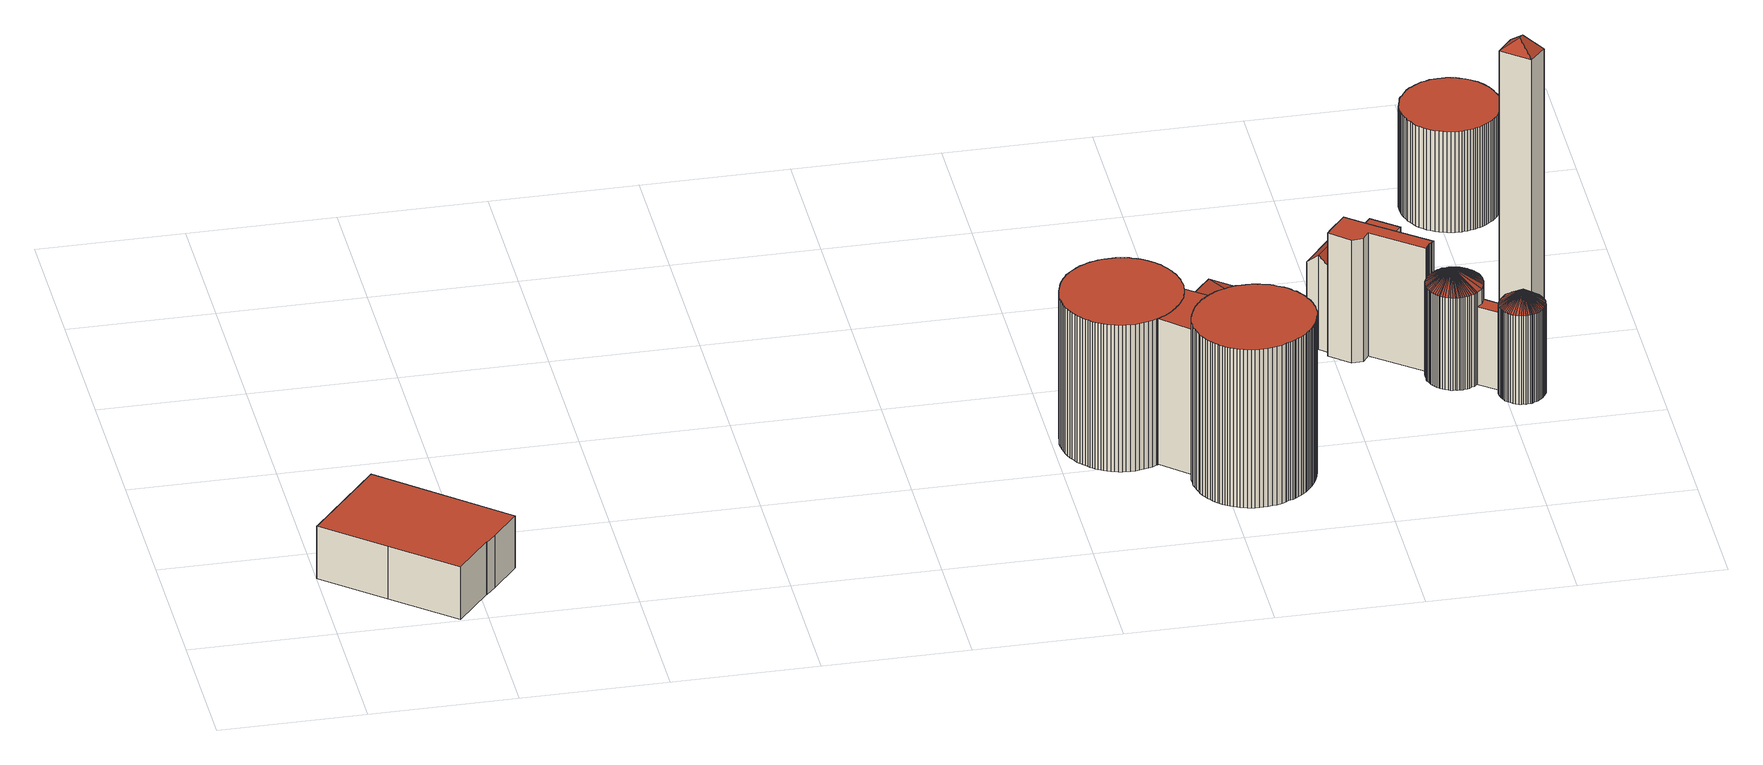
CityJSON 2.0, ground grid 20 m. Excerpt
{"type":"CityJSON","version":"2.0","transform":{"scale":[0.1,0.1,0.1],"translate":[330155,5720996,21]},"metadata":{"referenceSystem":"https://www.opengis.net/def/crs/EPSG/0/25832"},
"CityObjects":{
"building1":{"type":"Building","attributes":{"Geometrietyp2DReferenz":"3000","Gemeindeschluessel":"05170032","function":"31001_2111","roofType":"1000","measuredHeight":7.98},"address":[{"country":"Germany","locality":"Rheinberg","thoroughfareNumber":"80","thoroughfareName":"Karlstraße"}],"geometry":[{"type":"Solid","lod":"2","boundaries":[[[[0,1,2,3]],[[4,5,1,0]],[[6,7,5,4]],[[8,9,7,6]],[[10,11,9,8]],[[12,13,11,10]],[[14,15,13,12]],[[16,17,15,14]],[[3,2,17,16]],[[14,12,10,8,6,4,0,3,16]],[[1,5,7,9,11,13,15,17,2]]]],"semantics":{"surfaces":[{"type":"WallSurface"},{"type":"RoofSurface"},{"type":"GroundSurface"}],"values":[[0,0,0,0,0,0,0,0,0,1,2]]}}]},
"building2":{"type":"Building","attributes":{"Geometrietyp2DReferenz":"3000","Gemeindeschluessel":"05170032","function":"31001_2111","roofType":"1000","measuredHeight":22.39},"address":[{"country":"Germany","locality":"Rheinberg","thoroughfareNumber":"80","thoroughfareName":"Karlstraße"}],"geometry":[{"type":"Solid","lod":"2","boundaries":[[[[18,19,20,21]],[[22,23,19,18]],[[24,25,23,22]],[[26,27,25,24]],[[28,29,27,26]],[[30,31,29,28]],[[32,33,31,30]],[[34,35,33,32]],[[36,37,35,34]],[[38,39,37,36]],[[40,41,39,38]],[[42,43,41,40]],[[44,45,43,42]],[[46,47,45,44]],[[48,49,47,46]],[[50,51,49,48]],[[52,53,51,50]],[[54,55,53,52]],[[56,57,55,54]],[[58,59,57,56]],[[60,61,59,58]],[[62,63,61,60]],[[64,65,63,62]],[[66,67,65,64]],[[68,69,67,66]],[[70,71,69,68]],[[72,73,71,70]],[[74,75,73,72]],[[76,77,75,74]],[[78,79,77,76]],[[80,81,79,78]],[[82,83,81,80]],[[84,85,83,82]],[[86,87,85,84]],[[88,89,87,86]],[[90,91,89,88]],[[92,93,91,90]],[[94,95,93,92]],[[96,97,95,94]],[[98,99,97,96]],[[100,101,99,98]],[[102,103,101,100]],[[104,105,103,102]],[[106,107,105,104]],[[108,109,107,106]],[[110,111,109,108]],[[112,113,111,110]],[[114,115,113,112]],[[116,117,115,114]],[[118,119,117,116]],[[120,121,119,118]],[[122,123,121,120]],[[124,125,123,122]],[[126,127,125,124]],[[128,129,127,126]],[[130,131,129,128]],[[132,133,131,130]],[[134,135,133,132]],[[136,137,135,134]],[[138,139,137,136]],[[140,141,139,138]],[[142,143,141,140]],[[144,145,143,142]],[[146,147,145,144]],[[148,149,147,146]],[[150,151,149,148]],[[152,153,151,150]],[[154,155,153,152]],[[156,157,155,154]],[[158,159,157,156]],[[160,161,159,158]],[[162,163,161,160]],[[164,165,163,162]],[[166,167,165,164]],[[168,169,167,166]],[[170,171,169,168]],[[172,173,171,170]],[[174,175,173,172]],[[176,177,175,174]],[[178,179,177,176]],[[180,181,179,178]],[[182,183,181,180]],[[184,185,183,182]],[[186,187,185,184]],[[188,189,187,186]],[[190,191,189,188]],[[192,193,191,190]],[[194,195,193,192]],[[196,197,195,194]],[[198,199,197,196]],[[200,201,199,198]],[[202,203,201,200]],[[204,205,203,202]],[[206,207,205,204]],[[208,209,207,206]],[[210,211,209,208]],[[212,213,211,210]],[[214,215,213,212]],[[216,217,215,214]],[[218,219,217,216]],[[220,221,219,218]],[[222,223,221,220]],[[224,225,223,222]],[[226,227,225,224]],[[228,229,227,226]],[[230,231,229,228]],[[232,233,231,230]],[[234,235,233,232]],[[236,237,235,234]],[[21,20,237,236]],[[234,232,230,228,226,224,222,220,218,216,214,212,210,208,206,204,202,200,198,196,194,192,190,188,186,184,182,180,178,176,174,172,170,168,166,164,162,160,158,156,154,152,150,148,146,144,142,140,138,136,134,132,130,128,126,124,122,120,118,116,114,112,110,108,106,104,102,100,98,96,94,92,90,88,86,84,82,80,78,76,74,72,70,68,66,64,62,60,58,56,54,52,50,48,46,44,42,40,38,36,34,32,30,28,26,24,22,18,21,236]],[[19,23,25,27,29,31,33,35,37,39,41,43,45,47,49,51,53,55,57,59,61,63,65,67,69,71,73,75,77,79,81,83,85,87,89,91,93,95,97,99,101,103,105,107,109,111,113,115,117,119,121,123,125,127,129,131,133,135,137,139,141,143,145,147,149,151,153,155,157,159,161,163,165,167,169,171,173,175,177,179,181,183,185,187,189,191,193,195,197,199,201,203,205,207,209,211,213,215,217,219,221,223,225,227,229,231,233,235,237,20]]]],"semantics":{"surfaces":[{"type":"WallSurface"},{"type":"RoofSurface"},{"type":"GroundSurface"}],"values":[[0,0,0,0,0,0,0,0,0,0,0,0,0,0,0,0,0,0,0,0,0,0,0,0,0,0,0,0,0,0,0,0,0,0,0,0,0,0,0,0,0,0,0,0,0,0,0,0,0,0,0,0,0,0,0,0,0,0,0,0,0,0,0,0,0,0,0,0,0,0,0,0,0,0,0,0,0,0,0,0,0,0,0,0,0,0,0,0,0,0,0,0,0,0,0,0,0,0,0,0,0,0,0,0,0,0,0,0,0,0,1,2]]}}]},
"building3":{"type":"Building","attributes":{"Geometrietyp2DReferenz":"3000","Gemeindeschluessel":"05170032","function":"31001_2111","roofType":"1000","measuredHeight":22.2},"address":[{"country":"Germany","locality":"Rheinberg","thoroughfareNumber":"80","thoroughfareName":"Karlstraße"}],"geometry":[{"type":"Solid","lod":"2","boundaries":[[[[160,238,239,162]],[[158,240,238,160]],[[156,241,240,158]],[[154,242,241,156]],[[152,243,242,154]],[[150,244,243,152]],[[148,245,244,150]],[[146,246,245,148]],[[144,247,246,146]],[[142,248,247,144]],[[140,249,248,142]],[[138,250,249,140]],[[136,251,250,138]],[[134,252,251,136]],[[132,253,252,134]],[[130,254,253,132]],[[128,255,254,130]],[[126,256,255,128]],[[124,257,256,126]],[[258,259,257,124]],[[260,261,259,258]],[[262,263,261,260]],[[264,265,263,262]],[[266,267,265,264]],[[268,269,267,266]],[[270,271,269,268]],[[272,273,271,270]],[[274,275,273,272]],[[276,277,275,274]],[[278,279,277,276]],[[280,281,279,278]],[[282,283,281,280]],[[284,285,283,282]],[[286,287,285,284]],[[288,289,287,286]],[[290,291,289,288]],[[292,293,291,290]],[[294,295,293,292]],[[296,297,295,294]],[[298,299,297,296]],[[164,300,299,298]],[[162,239,300,164]],[[298,296,294,292,290,288,286,284,282,280,278,276,274,272,270,268,266,264,262,260,258,124,126,128,130,132,134,136,138,140,142,144,146,148,150,152,154,156,158,160,162,164]],[[238,240,241,242,243,244,245,246,247,248,249,250,251,252,253,254,255,256,257,259,261,263,265,267,269,271,273,275,277,279,281,283,285,287,289,291,293,295,297,299,300,239]]]],"semantics":{"surfaces":[{"type":"WallSurface"},{"type":"RoofSurface"},{"type":"GroundSurface"}],"values":[[0,0,0,0,0,0,0,0,0,0,0,0,0,0,0,0,0,0,0,0,0,0,0,0,0,0,0,0,0,0,0,0,0,0,0,0,0,0,0,0,0,0,1,2]]}}]},
"building4":{"type":"Building","attributes":{"Geometrietyp2DReferenz":"3000","Gemeindeschluessel":"05170032","function":"31001_2111","roofType":"1000","measuredHeight":24.24},"address":[{"country":"Germany","locality":"Rheinberg","thoroughfareNumber":"80","thoroughfareName":"Karlstraße"}],"geometry":[{"type":"Solid","lod":"2","boundaries":[[[[301,295,297,302]],[[303,293,295,301]],[[304,291,293,303]],[[305,289,291,304]],[[306,287,289,305]],[[307,285,287,306]],[[308,283,285,307]],[[309,281,283,308]],[[310,279,281,309]],[[311,277,279,310]],[[312,275,277,311]],[[313,273,275,312]],[[314,271,273,313]],[[315,269,271,314]],[[316,267,269,315]],[[317,265,267,316]],[[318,263,265,317]],[[319,261,263,318]],[[320,259,261,319]],[[321,322,259,320]],[[323,324,322,321]],[[325,326,324,323]],[[327,328,326,325]],[[329,330,328,327]],[[331,332,330,329]],[[333,334,332,331]],[[335,336,334,333]],[[337,338,336,335]],[[339,340,338,337]],[[341,342,340,339]],[[343,344,342,341]],[[345,346,344,343]],[[347,348,346,345]],[[349,350,348,347]],[[351,352,350,349]],[[353,354,352,351]],[[355,356,354,353]],[[357,358,356,355]],[[359,360,358,357]],[[361,362,360,359]],[[363,364,362,361]],[[365,366,364,363]],[[367,368,366,365]],[[369,370,368,367]],[[371,372,370,369]],[[373,374,372,371]],[[375,376,374,373]],[[377,378,376,375]],[[379,380,378,377]],[[381,382,380,379]],[[383,384,382,381]],[[385,386,384,383]],[[387,388,386,385]],[[389,390,388,387]],[[391,392,390,389]],[[393,394,392,391]],[[395,396,394,393]],[[397,398,396,395]],[[399,400,398,397]],[[401,402,400,399]],[[403,404,402,401]],[[405,406,404,403]],[[407,408,406,405]],[[409,410,408,407]],[[411,412,410,409]],[[413,414,412,411]],[[415,416,414,413]],[[417,418,416,415]],[[419,420,418,417]],[[421,422,420,419]],[[423,424,422,421]],[[425,426,424,423]],[[427,428,426,425]],[[429,430,428,427]],[[431,432,430,429]],[[433,434,432,431]],[[435,436,434,433]],[[437,438,436,435]],[[439,440,438,437]],[[441,442,440,439]],[[443,444,442,441]],[[445,446,444,443]],[[447,448,446,445]],[[449,450,448,447]],[[451,452,450,449]],[[453,454,452,451]],[[455,456,454,453]],[[457,458,456,455]],[[459,460,458,457]],[[461,462,460,459]],[[463,464,462,461]],[[465,466,464,463]],[[467,468,466,465]],[[469,470,468,467]],[[471,472,470,469]],[[473,474,472,471]],[[475,476,474,473]],[[477,478,476,475]],[[479,480,478,477]],[[481,482,480,479]],[[483,484,482,481]],[[485,486,484,483]],[[487,488,486,485]],[[489,490,488,487]],[[491,492,490,489]],[[493,494,492,491]],[[495,496,494,493]],[[497,498,496,495]],[[499,500,498,497]],[[501,502,500,499]],[[503,504,502,501]],[[505,506,504,503]],[[507,299,506,505]],[[302,297,299,507]],[[505,503,501,499,497,495,493,491,489,487,485,483,481,479,477,475,473,471,469,467,465,463,461,459,457,455,453,451,449,447,445,443,441,439,437,435,433,431,429,427,425,423,421,419,417,415,413,411,409,407,405,403,401,399,397,395,393,391,389,387,385,383,381,379,377,375,373,371,369,367,365,363,361,359,357,355,353,351,349,347,345,343,341,339,337,335,333,331,329,327,325,323,321,320,319,318,317,316,315,314,313,312,311,310,309,308,307,306,305,304,303,301,302,507]],[[295,293,291,289,287,285,283,281,279,277,275,273,271,269,267,265,263,261,259,322,324,326,328,330,332,334,336,338,340,342,344,346,348,350,352,354,356,358,360,362,364,366,368,370,372,374,376,378,380,382,384,386,388,390,392,394,396,398,400,402,404,406,408,410,412,414,416,418,420,422,424,426,428,430,432,434,436,438,440,442,444,446,448,450,452,454,456,458,460,462,464,466,468,470,472,474,476,478,480,482,484,486,488,490,492,494,496,498,500,502,504,506,299,297]]]],"semantics":{"surfaces":[{"type":"WallSurface"},{"type":"RoofSurface"},{"type":"GroundSurface"}],"values":[[0,0,0,0,0,0,0,0,0,0,0,0,0,0,0,0,0,0,0,0,0,0,0,0,0,0,0,0,0,0,0,0,0,0,0,0,0,0,0,0,0,0,0,0,0,0,0,0,0,0,0,0,0,0,0,0,0,0,0,0,0,0,0,0,0,0,0,0,0,0,0,0,0,0,0,0,0,0,0,0,0,0,0,0,0,0,0,0,0,0,0,0,0,0,0,0,0,0,0,0,0,0,0,0,0,0,0,0,0,0,0,0,0,0,1,2]]}}]},
"building5":{"type":"Building","attributes":{"Geometrietyp2DReferenz":"3000","Gemeindeschluessel":"05170032","function":"31001_2100","roofType":"3500","measuredHeight":4.81},"address":[{"country":"Germany","locality":"Rheinberg","thoroughfareNumber":"80","thoroughfareName":"Karlstraße"}],"geometry":[{"type":"Solid","lod":"2","boundaries":[[[[508,509,510,511]],[[512,513,509,508]],[[514,515,513,512]],[[511,510,515,514]],[[511,516,508]],[[508,516,512]],[[512,516,514]],[[514,516,511]],[[509,513,515,510]]]],"semantics":{"surfaces":[{"type":"WallSurface"},{"type":"RoofSurface"},{"type":"GroundSurface"}],"values":[[0,0,0,0,1,1,1,1,2]]}}]},
"building6":{"type":"Building","attributes":{"Geometrietyp2DReferenz":"3000","Gemeindeschluessel":"05170032","function":"31001_2111","roofType":"3100","measuredHeight":14.36},"address":[{"country":"Germany","locality":"Rheinberg","thoroughfareNumber":"80","thoroughfareName":"Karlstraße"}],"geometry":[{"type":"Solid","lod":"2","boundaries":[[[[517,518,519,520]],[[521,522,518,517]],[[523,524,522,521]],[[525,526,524,523]],[[527,528,526,525]],[[529,530,528,527]],[[520,519,530,529]],[[520,529,527,525,517]],[[523,521,517,525]],[[518,522,524,526,528,530,519]]]],"semantics":{"surfaces":[{"type":"WallSurface"},{"type":"RoofSurface"},{"type":"GroundSurface"}],"values":[[0,0,0,0,0,0,0,1,1,2]]}}]},
"building7":{"type":"Building","attributes":{"Geometrietyp2DReferenz":"3000","Gemeindeschluessel":"05170032","function":"31001_2111","roofType":"1000","measuredHeight":18.77},"address":[{"country":"Germany","locality":"Rheinberg","thoroughfareNumber":"80","thoroughfareName":"Karlstraße"}],"geometry":[{"type":"Solid","lod":"2","boundaries":[[[[531,532,530,533]],[[534,535,532,531]],[[536,537,535,534]],[[538,539,537,536]],[[540,541,539,538]],[[542,543,541,540]],[[544,545,543,542]],[[546,547,545,544]],[[548,549,547,546]],[[550,551,549,548]],[[552,553,551,550]],[[554,555,553,552]],[[556,557,555,554]],[[558,559,557,556]],[[560,519,559,558]],[[533,530,519,560]],[[558,556,554,552,550,548,546,544,542,540,538,536,534,531,533,560]],[[532,535,537,539,541,543,545,547,549,551,553,555,557,559,519,530]]]],"semantics":{"surfaces":[{"type":"WallSurface"},{"type":"RoofSurface"},{"type":"GroundSurface"}],"values":[[0,0,0,0,0,0,0,0,0,0,0,0,0,0,0,0,1,2]]}}]},
"building8":{"type":"Building","attributes":{"Geometrietyp2DReferenz":"3000","Gemeindeschluessel":"05170032","function":"31001_2111","roofType":"1000","measuredHeight":13.9},"address":[{"country":"Germany","locality":"Rheinberg","thoroughfareNumber":"80","thoroughfareName":"Karlstraße"}],"geometry":[{"type":"Solid","lod":"2","boundaries":[[[[561,562,528,563]],[[564,565,562,561]],[[566,567,565,564]],[[568,569,567,566]],[[570,532,569,568]],[[571,530,532,570]],[[563,528,530,571]],[[570,568,566,564,561,563,571]],[[562,565,567,569,532,530,528]]]],"semantics":{"surfaces":[{"type":"WallSurface"},{"type":"RoofSurface"},{"type":"GroundSurface"}],"values":[[0,0,0,0,0,0,0,1,2]]}}]},
"building9":{"type":"Building","attributes":{"Gemeindeschluessel":"05170032","Geometrietyp2DReferenz":"3000","function":"31001_2111"},"address":[{"country":"Germany","locality":"Rheinberg","thoroughfareNumber":"80","thoroughfareName":"Karlstraße"}],"children":["building9-1","building9-2","building9-3"]},
"building9-1":{"type":"BuildingPart","attributes":{"roofType":"3500","measuredHeight":16.39},"parents":["building9"],"geometry":[{"type":"MultiSurface","lod":"2","boundaries":[[[572,573,574,575]],[[576,577,573,572]],[[578,579,577,576]],[[580,581,579,578]],[[582,583,581,580]],[[584,585,583,582]],[[586,587,585,584]],[[588,589,587,586]],[[590,591,589,588]],[[592,593,591,590]],[[594,595,593,592]],[[596,597,595,594]],[[598,599,597,596]],[[600,601,599,598]],[[602,603,601,600]],[[604,605,603,602]],[[606,607,605,604]],[[608,609,607,606]],[[610,611,609,608]],[[612,613,611,610]],[[614,615,613,612]],[[616,617,615,614]],[[618,619,617,616]],[[620,621,619,618]],[[622,623,621,620]],[[624,625,623,622]],[[626,627,625,624]],[[628,629,627,626]],[[630,631,629,628]],[[632,633,631,630]],[[634,635,633,632]],[[636,637,635,634]],[[638,639,637,636]],[[640,641,639,638]],[[642,643,641,640]],[[644,645,643,642]],[[646,647,645,644]],[[648,649,647,646]],[[650,651,649,648]],[[652,653,651,650]],[[654,655,653,652]],[[656,657,655,654]],[[658,659,657,656]],[[660,661,659,658]],[[662,663,661,660]],[[664,665,663,662]],[[666,667,665,664]],[[668,669,667,666]],[[670,671,669,668]],[[672,673,671,670]],[[674,675,673,672]],[[676,677,675,674]],[[678,679,677,676]],[[680,681,679,678]],[[682,683,681,680]],[[684,685,683,682]],[[686,687,685,684]],[[688,689,687,686]],[[690,691,689,688]],[[692,693,691,690]],[[694,695,693,692]],[[696,697,695,694]],[[698,699,697,696]],[[700,701,699,698]],[[702,703,701,700]],[[704,705,703,702]],[[706,707,705,704]],[[708,709,707,706]],[[710,711,709,708]],[[712,713,711,710]],[[714,715,713,712]],[[716,717,715,714]],[[575,718,572]],[[572,718,576]],[[576,718,578]],[[578,718,580]],[[580,718,582]],[[582,718,584]],[[584,718,586]],[[586,718,588]],[[588,718,590]],[[590,718,592]],[[592,718,594]],[[594,718,596]],[[596,718,598]],[[598,718,600]],[[600,718,602]],[[602,718,604]],[[604,718,606]],[[606,718,608]],[[608,718,610]],[[610,718,612]],[[612,718,614]],[[614,718,616]],[[616,718,618]],[[618,718,620]],[[620,718,622]],[[622,718,624]],[[624,718,626]],[[626,718,628]],[[628,718,630]],[[630,718,632]],[[632,718,634]],[[634,718,636]],[[636,718,638]],[[638,718,640]],[[640,718,642]],[[642,718,644]],[[644,718,646]],[[646,718,648]],[[648,718,650]],[[650,718,652]],[[652,718,654]],[[654,718,656]],[[656,718,658]],[[658,718,660]],[[660,718,662]],[[662,718,664]],[[664,718,666]],[[666,718,668]],[[668,718,670]],[[670,718,672]],[[672,718,674]],[[674,718,676]],[[676,718,678]],[[678,718,680]],[[680,718,682]],[[682,718,684]],[[684,718,686]],[[686,718,688]],[[688,718,690]],[[690,718,692]],[[692,718,694]],[[694,718,696]],[[696,718,698]],[[698,718,700]],[[700,718,702]],[[702,718,704]],[[704,718,706]],[[706,718,708]],[[708,718,710]],[[710,718,712]],[[712,718,714]],[[714,718,716]],[[716,718,719]],[[719,718,575]],[[573,577,579,581,583,585,587,589,591,593,595,597,599,601,603,605,607,609,611,613,615,617,619,621,623,625,627,629,631,633,635,637,639,641,643,645,647,649,651,653,655,657,659,661,663,665,667,669,671,673,675,677,679,681,683,685,687,689,691,693,695,697,699,701,703,705,707,709,711,713,715,717,720,574]],[[716,719,721,722]],[[720,717,722,721]],[[719,575,723,721]],[[574,720,721,723]]],"semantics":{"surfaces":[{"type":"WallSurface"},{"type":"RoofSurface"},{"type":"GroundSurface"},{"type":"ClosureSurface"}],"values":[0,0,0,0,0,0,0,0,0,0,0,0,0,0,0,0,0,0,0,0,0,0,0,0,0,0,0,0,0,0,0,0,0,0,0,0,0,0,0,0,0,0,0,0,0,0,0,0,0,0,0,0,0,0,0,0,0,0,0,0,0,0,0,0,0,0,0,0,0,0,0,0,1,1,1,1,1,1,1,1,1,1,1,1,1,1,1,1,1,1,1,1,1,1,1,1,1,1,1,1,1,1,1,1,1,1,1,1,1,1,1,1,1,1,1,1,1,1,1,1,1,1,1,1,1,1,1,1,1,1,1,1,1,1,1,1,1,1,1,1,1,1,1,1,1,1,2,0,3,0,3]}}]},
"building9-2":{"type":"BuildingPart","attributes":{"roofType":"3500","measuredHeight":15.75},"parents":["building9"],"geometry":[{"type":"MultiSurface","lod":"2","boundaries":[[[724,725,726,727]],[[728,729,725,724]],[[730,731,729,728]],[[732,733,731,730]],[[734,735,733,732]],[[736,737,735,734]],[[738,739,737,736]],[[740,741,739,738]],[[742,743,741,740]],[[744,745,743,742]],[[746,747,745,744]],[[748,749,747,746]],[[750,751,749,748]],[[752,753,751,750]],[[754,755,753,752]],[[756,757,755,754]],[[758,759,757,756]],[[760,761,759,758]],[[762,763,761,760]],[[764,765,763,762]],[[766,767,765,764]],[[768,769,767,766]],[[770,771,769,768]],[[772,773,771,770]],[[774,775,773,772]],[[776,777,775,774]],[[778,779,777,776]],[[780,781,779,778]],[[782,783,781,780]],[[784,785,783,782]],[[786,787,785,784]],[[788,789,787,786]],[[790,791,789,788]],[[792,793,791,790]],[[794,795,793,792]],[[796,797,795,794]],[[798,799,797,796]],[[800,801,799,798]],[[802,803,801,800]],[[804,805,803,802]],[[806,807,805,804]],[[808,809,807,806]],[[810,811,809,808]],[[812,813,811,810]],[[814,815,813,812]],[[816,817,815,814]],[[818,819,817,816]],[[820,821,819,818]],[[822,823,821,820]],[[824,825,823,822]],[[826,827,825,824]],[[828,829,827,826]],[[830,831,829,828]],[[832,833,831,830]],[[834,835,833,832]],[[836,837,835,834]],[[838,839,837,836]],[[840,841,839,838]],[[842,843,841,840]],[[844,845,843,842]],[[846,847,845,844]],[[727,848,724]],[[724,848,728]],[[728,848,730]],[[730,848,732]],[[732,848,734]],[[734,848,736]],[[736,848,738]],[[738,848,740]],[[740,848,742]],[[742,848,744]],[[744,848,746]],[[746,848,748]],[[748,848,750]],[[750,848,752]],[[752,848,754]],[[754,848,756]],[[756,848,758]],[[758,848,760]],[[760,848,762]],[[762,848,764]],[[764,848,766]],[[766,848,768]],[[768,848,770]],[[770,848,772]],[[772,848,774]],[[774,848,776]],[[776,848,778]],[[778,848,780]],[[780,848,782]],[[782,848,784]],[[784,848,786]],[[786,848,788]],[[788,848,790]],[[790,848,792]],[[792,848,794]],[[794,848,796]],[[796,848,798]],[[798,848,800]],[[800,848,802]],[[802,848,804]],[[804,848,806]],[[806,848,808]],[[808,848,810]],[[810,848,812]],[[812,848,814]],[[814,848,816]],[[816,848,818]],[[818,848,820]],[[820,848,822]],[[822,848,824]],[[824,848,826]],[[826,848,828]],[[828,848,830]],[[830,848,832]],[[832,848,834]],[[834,848,836]],[[836,848,838]],[[838,848,840]],[[840,848,842]],[[842,848,844]],[[844,848,846]],[[846,848,849]],[[849,848,727]],[[725,729,731,733,735,737,739,741,743,745,747,749,751,753,755,757,759,761,763,765,767,769,771,773,775,777,779,781,783,785,787,789,791,793,795,797,799,801,803,805,807,809,811,813,815,817,819,821,823,825,827,829,831,833,835,837,839,841,843,845,847,850,726]],[[846,849,851,852]],[[850,847,852,851]],[[849,727,853,851]],[[726,850,851,853]]],"semantics":{"surfaces":[{"type":"WallSurface"},{"type":"RoofSurface"},{"type":"GroundSurface"},{"type":"ClosureSurface"}],"values":[0,0,0,0,0,0,0,0,0,0,0,0,0,0,0,0,0,0,0,0,0,0,0,0,0,0,0,0,0,0,0,0,0,0,0,0,0,0,0,0,0,0,0,0,0,0,0,0,0,0,0,0,0,0,0,0,0,0,0,0,0,1,1,1,1,1,1,1,1,1,1,1,1,1,1,1,1,1,1,1,1,1,1,1,1,1,1,1,1,1,1,1,1,1,1,1,1,1,1,1,1,1,1,1,1,1,1,1,1,1,1,1,1,1,1,1,1,1,1,1,1,1,1,1,2,0,3,0,3]}}]},
"building9-3":{"type":"BuildingPart","attributes":{"roofType":"1000","measuredHeight":11.87},"parents":["building9"],"geometry":[{"type":"Solid","lod":"2","boundaries":[[[[853,726,717,722]],[[723,574,847,852]],[[723,852,851,853,722,721]],[[726,850,847,574,720,717]],[[853,851,850,726]],[[851,852,847,850]],[[723,721,720,574]],[[721,722,717,720]]]],"semantics":{"surfaces":[{"type":"WallSurface"},{"type":"RoofSurface"},{"type":"GroundSurface"},{"type":"ClosureSurface"}],"values":[[0,0,1,2,3,3,3,3]]}}]},
"building10":{"type":"Building","attributes":{"Geometrietyp2DReferenz":"3000","Gemeindeschluessel":"05170032","function":"31001_2111","roofType":"3200","measuredHeight":42.04},"address":[{"country":"Germany","locality":"Rheinberg","thoroughfareNumber":"80","thoroughfareName":"Karlstraße"}],"geometry":[{"type":"Solid","lod":"2","boundaries":[[[[854,855,856,857]],[[858,859,855,854]],[[860,861,859,858]],[[857,856,861,860]],[[862,854,857,863]],[[857,860,863]],[[863,860,858,862]],[[858,854,862]],[[855,859,861,856]]]],"semantics":{"surfaces":[{"type":"WallSurface"},{"type":"RoofSurface"},{"type":"GroundSurface"}],"values":[[0,0,0,0,1,1,1,1,2]]}}]},
"building11":{"type":"Building","attributes":{"Geometrietyp2DReferenz":"3000","Gemeindeschluessel":"05170032","function":"31001_2111","roofType":"1000","measuredHeight":15.45},"address":[{"country":"Germany","locality":"Rheinberg","thoroughfareNumber":"80","thoroughfareName":"Karlstraße"}],"geometry":[{"type":"Solid","lod":"2","boundaries":[[[[864,865,866,867]],[[868,869,865,864]],[[870,871,869,868]],[[872,873,871,870]],[[874,875,873,872]],[[876,877,875,874]],[[878,879,877,876]],[[880,881,879,878]],[[882,883,881,880]],[[884,885,883,882]],[[886,887,885,884]],[[888,889,887,886]],[[890,891,889,888]],[[892,893,891,890]],[[894,895,893,892]],[[896,897,895,894]],[[898,899,897,896]],[[900,901,899,898]],[[902,903,901,900]],[[904,905,903,902]],[[906,907,905,904]],[[908,909,907,906]],[[910,911,909,908]],[[912,913,911,910]],[[914,915,913,912]],[[916,917,915,914]],[[918,919,917,916]],[[920,921,919,918]],[[922,923,921,920]],[[924,925,923,922]],[[926,927,925,924]],[[928,929,927,926]],[[930,931,929,928]],[[932,933,931,930]],[[934,935,933,932]],[[936,937,935,934]],[[938,939,937,936]],[[940,941,939,938]],[[942,943,941,940]],[[944,945,943,942]],[[946,947,945,944]],[[948,949,947,946]],[[950,951,949,948]],[[952,953,951,950]],[[954,955,953,952]],[[956,957,955,954]],[[958,959,957,956]],[[960,961,959,958]],[[962,963,961,960]],[[964,965,963,962]],[[966,967,965,964]],[[968,969,967,966]],[[970,971,969,968]],[[972,973,971,970]],[[974,975,973,972]],[[976,977,975,974]],[[978,979,977,976]],[[980,981,979,978]],[[982,983,981,980]],[[984,985,983,982]],[[986,987,985,984]],[[988,989,987,986]],[[990,991,989,988]],[[992,993,991,990]],[[994,995,993,992]],[[996,997,995,994]],[[998,999,997,996]],[[1000,1001,999,998]],[[1002,1003,1001,1000]],[[1004,1005,1003,1002]],[[1006,1007,1005,1004]],[[1008,1009,1007,1006]],[[1010,1011,1009,1008]],[[1012,1013,1011,1010]],[[1014,1015,1013,1012]],[[1016,1017,1015,1014]],[[1018,1019,1017,1016]],[[1020,1021,1019,1018]],[[1022,1023,1021,1020]],[[1024,1025,1023,1022]],[[1026,1027,1025,1024]],[[1028,1029,1027,1026]],[[1030,1031,1029,1028]],[[1032,1033,1031,1030]],[[1034,1035,1033,1032]],[[1036,1037,1035,1034]],[[1038,1039,1037,1036]],[[1040,1041,1039,1038]],[[1042,1043,1041,1040]],[[867,866,1043,1042]],[[1040,1038,1036,1034,1032,1030,1028,1026,1024,1022,1020,1018,1016,1014,1012,1010,1008,1006,1004,1002,1000,998,996,994,992,990,988,986,984,982,980,978,976,974,972,970,968,966,964,962,960,958,956,954,952,950,948,946,944,942,940,938,936,934,932,930,928,926,924,922,920,918,916,914,912,910,908,906,904,902,900,898,896,894,892,890,888,886,884,882,880,878,876,874,872,870,868,864,867,1042]],[[865,869,871,873,875,877,879,881,883,885,887,889,891,893,895,897,899,901,903,905,907,909,911,913,915,917,919,921,923,925,927,929,931,933,935,937,939,941,943,945,947,949,951,953,955,957,959,961,963,965,967,969,971,973,975,977,979,981,983,985,987,989,991,993,995,997,999,1001,1003,1005,1007,1009,1011,1013,1015,1017,1019,1021,1023,1025,1027,1029,1031,1033,1035,1037,1039,1041,1043,866]]]],"semantics":{"surfaces":[{"type":"WallSurface"},{"type":"RoofSurface"},{"type":"GroundSurface"}],"values":[[0,0,0,0,0,0,0,0,0,0,0,0,0,0,0,0,0,0,0,0,0,0,0,0,0,0,0,0,0,0,0,0,0,0,0,0,0,0,0,0,0,0,0,0,0,0,0,0,0,0,0,0,0,0,0,0,0,0,0,0,0,0,0,0,0,0,0,0,0,0,0,0,0,0,0,0,0,0,0,0,0,0,0,0,0,0,0,0,0,0,1,2]]}}]}
},
"vertices":[
[94,247,84],[94,247,4],[1,137,4],[1,137,84],[257,110,84],[257,110,4],[222,68,84],[222,68,4],[209,53,84],[209,53,4],[208,54,84],[208,54,4],[163,1,84],[163,1,4],[81,68,84],[81,68,4],[0,136,84],[0,136,4],
[1013,290,228],[1013,290,4],[1011,284,4],[1011,284,228],[1015,296,228],[1015,296,4],[1017,302,228],[1017,302,4],[1020,308,228],[1020,308,4],[1023,313,228],[1023,313,4],[1026,317,228],[1026,317,4],[1029,322,228],[1029,322,4],[1033,325,228],[1033,325,4],[1036,329,228],[1036,329,4],[1040,332,228],[1040,332,4],[1044,335,228],[1044,335,4],[1047,337,228],[1047,337,4],[1051,340,228],[1051,340,4],[1054,341,228],[1054,341,4],[1058,343,228],[1058,343,4],[1061,345,228],[1061,345,4],[1065,346,228],[1065,346,4],[1068,347,228],[1068,347,4],[1072,348,228],[1072,348,4],[1076,349,228],[1076,349,4],[1081,350,228],[1081,350,4],[1085,350,228],[1085,350,4],[1090,350,228],[1090,350,4],[1095,350,228],[1095,350,4],[1100,350,228],[1100,350,4],[1106,349,228],[1106,349,4],[1111,348,228],[1111,348,4],[1117,347,228],[1117,347,4],[1122,344,228],[1122,344,4],[1128,342,228],[1128,342,4],[1134,339,228],[1134,339,4],[1139,335,228],[1139,335,4],[1141,334,228],[1141,334,4],[1143,332,228],[1143,332,4],[1147,329,228],[1147,329,4],[1150,325,228],[1150,325,4],[1154,322,228],[1154,322,4],[1156,318,228],[1156,318,4],[1159,314,228],[1159,314,4],[1161,311,228],[1161,311,4],[1163,307,228],[1163,307,4],[1165,304,228],[1165,304,4],[1166,300,228],[1166,300,4],[1168,297,228],[1168,297,4],[1169,293,228],[1169,293,4],[1170,289,228],[1170,289,4],[1171,285,228],[1171,285,4],[1172,281,228],[1172,281,4],[1172,276,228],[1172,276,4],[1173,271,228],[1173,271,4],[1173,266,228],[1173,266,4],[1172,261,228],[1172,261,4],[1172,258,228],[1172,258,4],[1172,256,228],[1172,256,4],[1171,251,228],[1171,251,4],[1170,246,228],[1170,246,4],[1168,242,228],[1168,242,4],[1167,237,228],[1167,237,4],[1165,233,228],[1165,233,4],[1163,230,228],[1163,230,4],[1161,226,228],[1161,226,4],[1159,223,228],[1159,223,4],[1157,220,228],[1157,220,4],[1154,217,228],[1154,217,4],[1152,214,228],[1152,214,4],[1149,211,228],[1149,211,4],[1146,208,228],[1146,208,4],[1143,205,228],[1143,205,4],[1139,202,228],[1139,202,4],[1135,199,228],[1135,199,4],[1131,197,228],[1131,197,4],[1126,194,228],[1126,194,4],[1124,193,228],[1124,193,4],[1123,193,228],[1123,193,4],[1117,190,228],[1117,190,4],[1111,188,228],[1111,188,4],[1105,187,228],[1105,187,4],[1099,186,228],[1099,186,4],[1093,185,228],[1093,185,4],[1087,185,228],[1087,185,4],[1081,186,228],[1081,186,4],[1076,186,228],[1076,186,4],[1071,187,228],[1071,187,4],[1066,189,228],[1066,189,4],[1062,190,228],[1062,190,4],[1057,192,228],[1057,192,4],[1053,194,228],[1053,194,4],[1050,196,228],[1050,196,4],[1046,198,228],[1046,198,4],[1043,200,228],[1043,200,4],[1040,202,228],[1040,202,4],[1037,205,228],[1037,205,4],[1035,207,228],[1035,207,4],[1032,210,228],[1032,210,4],[1029,213,228],[1029,213,4],[1026,217,228],[1026,217,4],[1023,220,228],[1023,220,4],[1021,224,228],[1021,224,4],[1018,229,228],[1018,229,4],[1016,233,228],[1016,233,4],[1014,238,228],[1014,238,4],[1012,244,228],[1012,244,4],[1011,249,228],[1011,249,4],[1010,255,228],[1010,255,4],[1009,261,228],[1009,261,4],[1009,268,228],[1009,268,4],[1010,274,228],[1010,274,4],[1011,281,228],[1011,281,4],[1011,282,228],[1011,282,4],
[1131,197,6],[1126,194,6],[1135,199,6],[1139,202,6],[1143,205,6],[1146,208,6],[1149,211,6],[1152,214,6],[1154,217,6],[1157,220,6],[1159,223,6],[1161,226,6],[1163,230,6],[1165,233,6],[1167,237,6],[1168,242,6],[1170,246,6],[1171,251,6],[1172,256,6],[1172,258,6],[1222,219,228],[1222,219,6],[1218,217,228],[1218,217,6],[1213,216,228],[1213,216,6],[1208,214,228],[1208,214,6],[1204,212,228],[1204,212,6],[1200,209,228],[1200,209,6],[1196,207,228],[1196,207,6],[1193,204,228],[1193,204,6],[1190,202,228],[1190,202,6],[1187,199,228],[1187,199,6],[1184,197,228],[1184,197,6],[1181,194,228],[1181,194,6],[1179,191,228],[1179,191,6],[1176,188,228],[1176,188,6],[1174,184,228],[1174,184,6],[1171,181,228],[1171,181,6],[1169,177,228],[1169,177,6],[1167,172,228],[1167,172,6],[1165,168,228],[1165,168,6],[1163,163,228],[1163,163,6],[1162,159,228],[1162,159,6],[1124,193,6],
[1165,168,248],[1163,163,248],[1167,172,248],[1169,177,248],[1171,181,248],[1174,184,248],[1176,188,248],[1179,191,248],[1181,194,248],[1184,197,248],[1187,199,248],[1190,202,248],[1193,204,248],[1196,207,248],[1200,209,248],[1204,212,248],[1208,214,248],[1213,216,248],[1218,217,248],[1222,219,248],[1227,220,248],[1227,220,6],[1232,221,248],[1232,221,6],[1237,221,248],[1237,221,6],[1241,221,248],[1241,221,6],[1246,221,248],[1246,221,6],[1250,221,248],[1250,221,6],[1254,221,248],[1254,221,6],[1258,220,248],[1258,220,6],[1262,219,248],[1262,219,6],[1265,219,248],[1265,219,6],[1269,217,248],[1269,217,6],[1273,216,248],[1273,216,6],[1277,215,248],[1277,215,6],[1281,213,248],[1281,213,6],[1285,210,248],[1285,210,6],[1289,208,248],[1289,208,6],[1294,205,248],[1294,205,6],[1298,202,248],[1298,202,6],[1301,199,248],[1301,199,6],[1304,195,248],[1304,195,6],[1308,192,248],[1308,192,6],[1310,188,248],[1310,188,6],[1313,184,248],[1313,184,6],[1315,181,248],[1315,181,6],[1317,177,248],[1317,177,6],[1318,173,248],[1318,173,6],[1320,170,248],[1320,170,6],[1321,167,248],[1321,167,6],[1322,163,248],[1322,163,6],[1323,160,248],[1323,160,6],[1323,156,248],[1323,156,6],[1324,152,248],[1324,152,6],[1324,148,248],[1324,148,6],[1324,143,248],[1324,143,6],[1324,139,248],[1324,139,6],[1323,134,248],[1323,134,6],[1322,129,248],[1322,129,6],[1321,125,248],[1321,125,6],[1320,122,248],[1320,122,6],[1319,118,248],[1319,118,6],[1317,114,248],[1317,114,6],[1315,109,248],[1315,109,6],[1313,106,248],[1313,106,6],[1311,102,248],[1311,102,6],[1309,99,248],[1309,99,6],[1306,96,248],[1306,96,6],[1304,93,248],[1304,93,6],[1301,90,248],[1301,90,6],[1299,87,248],[1299,87,6],[1295,84,248],[1295,84,6],[1292,81,248],[1292,81,6],[1288,79,248],[1288,79,6],[1284,76,248],[1284,76,6],[1282,75,248],[1282,75,6],[1279,73,248],[1279,73,6],[1276,72,248],[1276,72,6],[1273,71,248],[1273,71,6],[1270,70,248],[1270,70,6],[1269,69,248],[1269,69,6],[1263,66,248],[1263,66,6],[1256,64,248],[1256,64,6],[1250,63,248],[1250,63,6],[1244,62,248],[1244,62,6],[1238,62,248],[1238,62,6],[1233,62,248],[1233,62,6],[1227,62,248],[1227,62,6],[1222,63,248],[1222,63,6],[1217,64,248],[1217,64,6],[1212,66,248],[1212,66,6],[1208,67,248],[1208,67,6],[1204,69,248],[1204,69,6],[1200,71,248],[1200,71,6],[1196,73,248],[1196,73,6],[1193,75,248],[1193,75,6],[1190,77,248],[1190,77,6],[1187,79,248],[1187,79,6],[1184,82,248],[1184,82,6],[1182,84,248],[1182,84,6],[1179,87,248],[1179,87,6],[1176,90,248],[1176,90,6],[1174,94,248],[1174,94,6],[1171,97,248],[1171,97,6],[1169,101,248],[1169,101,6],[1166,106,248],[1166,106,6],[1164,111,248],[1164,111,6],[1163,116,248],[1163,116,6],[1161,121,248],[1161,121,6],[1160,126,248],[1160,126,6],[1159,132,248],[1159,132,6],[1159,138,248],[1159,138,6],[1159,145,248],[1159,145,6],[1160,151,248],[1160,151,6],[1161,158,248],[1161,158,6],[1162,159,248],
[1213,497,48],[1213,497,5],[1290,433,5],[1290,433,48],[1265,558,48],[1265,558,5],[1342,494,48],[1342,494,5],[1287,507,53],
[1384,426,150],[1384,426,6],[1397,415,6],[1397,415,135],[1370,437,135],[1370,437,6],[1410,486,135],[1410,486,6],[1424,475,150],[1424,475,6],[1438,464,135],[1438,464,6],[1420,443,135],[1420,443,6],
[1451,418,194],[1451,418,6],[1420,443,194],[1523,362,194],[1523,362,6],[1521,360,194],[1521,360,6],[1519,358,194],[1519,358,6],[1517,357,194],[1517,357,6],[1515,355,194],[1515,355,6],[1514,353,194],[1514,353,6],[1512,351,194],[1512,351,6],[1511,348,194],[1511,348,6],[1510,346,194],[1510,346,6],[1444,398,194],[1444,398,6],[1435,386,194],[1435,386,6],[1419,385,194],[1419,385,6],[1392,408,194],[1392,408,6],[1397,415,194],
[1445,474,145],[1445,474,6],[1438,464,145],[1442,477,145],[1442,477,6],[1468,509,145],[1468,509,6],[1503,481,145],[1503,481,6],[1451,418,145],[1420,443,145],
[1567,299,148],[1567,299,7],[1568,300,7],[1568,300,148],[1564,296,148],[1564,296,7],[1560,295,148],[1560,295,7],[1557,293,148],[1557,293,7],[1554,292,148],[1554,292,7],[1551,292,148],[1551,292,7],[1548,291,148],[1548,291,7],[1545,291,148],[1545,291,7],[1543,291,148],[1543,291,7],[1540,291,148],[1540,291,7],[1538,292,148],[1538,292,7],[1535,292,148],[1535,292,7],[1532,293,148],[1532,293,7],[1529,294,148],[1529,294,7],[1525,296,148],[1525,296,7],[1522,298,148],[1522,298,7],[1519,300,148],[1519,300,7],[1518,301,148],[1518,301,7],[1516,303,148],[1516,303,7],[1514,306,148],[1514,306,7],[1512,309,148],[1512,309,7],[1510,312,148],[1510,312,7],[1509,314,148],[1509,314,7],[1508,317,148],[1508,317,7],[1507,320,148],[1507,320,7],[1506,322,148],[1506,322,7],[1506,325,148],[1506,325,7],[1506,327,148],[1506,327,7],[1506,330,148],[1506,330,7],[1506,333,148],[1506,333,7],[1506,337,148],[1506,337,7],[1507,340,148],[1507,340,7],[1509,344,148],[1509,344,7],[1510,346,148],[1510,346,7],[1511,348,148],[1511,348,7],[1512,351,148],[1512,351,7],[1514,353,148],[1514,353,7],[1515,355,148],[1515,355,7],[1517,357,148],[1517,357,7],[1519,358,148],[1519,358,7],[1521,360,148],[1521,360,7],[1523,362,148],[1523,362,7],[1526,363,148],[1526,363,7],[1529,365,148],[1529,365,7],[1532,366,148],[1532,366,7],[1535,367,148],[1535,367,7],[1538,367,148],[1538,367,7],[1541,367,148],[1541,367,7],[1544,368,148],[1544,368,7],[1546,368,148],[1546,368,7],[1549,367,148],[1549,367,7],[1552,367,148],[1552,367,7],[1555,366,148],[1555,366,7],[1558,365,148],[1558,365,7],[1561,364,148],[1561,364,7],[1564,362,148],[1564,362,7],[1567,360,148],[1567,360,7],[1570,357,148],[1570,357,7],[1572,355,148],[1572,355,7],[1575,352,148],[1575,352,7],[1576,350,148],[1576,350,7],[1578,347,148],[1578,347,7],[1579,345,148],[1579,345,7],[1580,342,148],[1580,342,7],[1581,340,148],[1581,340,7],[1581,337,148],[1581,337,7],[1582,335,148],[1582,335,7],[1582,331,148],[1582,331,7],[1582,328,148],[1582,328,7],[1582,325,148],[1582,325,7],[1581,321,148],[1581,321,7],[1580,317,148],[1580,317,7],[1541,331,171],[1576,307,148],[1576,307,7],[1576,307,126],[1580,317,126],[1568,300,126],
[1606,298,142],[1606,298,7],[1605,297,7],[1605,297,142],[1609,299,142],[1609,299,7],[1612,300,142],[1612,300,7],[1614,301,142],[1614,301,7],[1617,302,142],[1617,302,7],[1619,302,142],[1619,302,7],[1621,302,142],[1621,302,7],[1624,302,142],[1624,302,7],[1626,302,142],[1626,302,7],[1629,301,142],[1629,301,7],[1632,300,142],[1632,300,7],[1633,300,142],[1633,300,7],[1637,298,142],[1637,298,7],[1640,296,142],[1640,296,7],[1642,294,142],[1642,294,7],[1644,292,142],[1644,292,7],[1646,290,142],[1646,290,7],[1648,288,142],[1648,288,7],[1649,286,142],[1649,286,7],[1650,284,142],[1650,284,7],[1651,281,142],[1651,281,7],[1652,279,142],[1652,279,7],[1652,276,142],[1652,276,7],[1653,274,142],[1653,274,7],[1653,271,142],[1653,271,7],[1652,267,142],[1652,267,7],[1652,264,142],[1652,264,7],[1651,260,142],[1651,260,7],[1650,260,142],[1650,260,7],[1649,257,142],[1649,257,7],[1647,254,142],[1647,254,7],[1645,251,142],[1645,251,7],[1643,249,142],[1643,249,7],[1640,247,142],[1640,247,7],[1638,245,142],[1638,245,7],[1636,244,142],[1636,244,7],[1633,243,142],[1633,243,7],[1631,242,142],[1631,242,7],[1629,241,142],[1629,241,7],[1627,241,142],[1627,241,7],[1624,241,142],[1624,241,7],[1621,240,142],[1621,240,7],[1618,241,142],[1618,241,7],[1615,241,142],[1615,241,7],[1612,242,142],[1612,242,7],[1608,244,142],[1608,244,7],[1605,245,142],[1605,245,7],[1602,248,142],[1602,248,7],[1600,250,142],[1600,250,7],[1598,252,142],[1598,252,7],[1596,254,142],[1596,254,7],[1595,257,142],[1595,257,7],[1594,259,142],[1594,259,7],[1593,261,142],[1593,261,7],[1592,263,142],[1592,263,7],[1592,266,142],[1592,266,7],[1591,268,142],[1591,268,7],[1591,271,142],[1591,271,7],[1591,274,142],[1591,274,7],[1592,277,142],[1592,277,7],[1593,281,142],[1593,281,7],[1623,271,164],[1598,289,142],[1598,289,7],[1598,289,126],[1593,281,126],[1605,297,126],
[1651,492,407],[1651,492,7],[1631,468,7],[1631,468,407],[1689,461,407],[1689,461,7],[1668,437,407],[1668,437,7],[1662,468,427],[1657,462,427],
[1572,700,156],[1572,700,2],[1576,696,2],[1576,696,156],[1568,704,156],[1568,704,2],[1565,709,156],[1565,709,2],[1563,714,156],[1563,714,2],[1560,718,156],[1560,718,2],[1559,723,156],[1559,723,2],[1557,727,156],[1557,727,2],[1556,731,156],[1556,731,2],[1555,736,156],[1555,736,2],[1555,740,156],[1555,740,2],[1555,744,156],[1555,744,2],[1555,747,156],[1555,747,2],[1555,751,156],[1555,751,2],[1555,754,156],[1555,754,2],[1556,757,156],[1556,757,2],[1557,761,156],[1557,761,2],[1558,764,156],[1558,764,2],[1559,768,156],[1559,768,2],[1560,772,156],[1560,772,2],[1562,776,156],[1562,776,2],[1565,779,156],[1565,779,2],[1567,783,156],[1567,783,2],[1570,787,156],[1570,787,2],[1573,791,156],[1573,791,2],[1577,795,156],[1577,795,2],[1582,798,156],[1582,798,2],[1586,801,156],[1586,801,2],[1591,804,156],[1591,804,2],[1596,807,156],[1596,807,2],[1602,808,156],[1602,808,2],[1607,810,156],[1607,810,2],[1613,811,156],[1613,811,2],[1618,811,156],[1618,811,2],[1624,811,156],[1624,811,2],[1629,811,156],[1629,811,2],[1634,810,156],[1634,810,2],[1638,809,156],[1638,809,2],[1642,808,156],[1642,808,2],[1646,806,156],[1646,806,2],[1650,805,156],[1650,805,2],[1654,803,156],[1654,803,2],[1657,801,156],[1657,801,2],[1660,799,156],[1660,799,2],[1662,797,156],[1662,797,2],[1665,795,156],[1665,795,2],[1668,793,156],[1668,793,2],[1670,790,156],[1670,790,2],[1673,787,156],[1673,787,2],[1675,784,156],[1675,784,2],[1678,780,156],[1678,780,2],[1680,777,156],[1680,777,2],[1682,772,156],[1682,772,2],[1684,768,156],[1684,768,2],[1685,763,156],[1685,763,2],[1687,758,156],[1687,758,2],[1688,753,156],[1688,753,2],[1688,747,156],[1688,747,2],[1688,741,156],[1688,741,2],[1687,735,156],[1687,735,2],[1686,730,156],[1686,730,2],[1685,724,156],[1685,724,2],[1683,719,156],[1683,719,2],[1680,714,156],[1680,714,2],[1678,709,156],[1678,709,2],[1675,705,156],[1675,705,2],[1672,701,156],[1672,701,2],[1669,698,156],[1669,698,2],[1666,695,156],[1666,695,2],[1662,692,156],[1662,692,2],[1659,690,156],[1659,690,2],[1656,688,156],[1656,688,2],[1653,686,156],[1653,686,2],[1649,684,156],[1649,684,2],[1646,683,156],[1646,683,2],[1643,682,156],[1643,682,2],[1640,681,156],[1640,681,2],[1636,680,156],[1636,680,2],[1632,679,156],[1632,679,2],[1628,679,156],[1628,679,2],[1624,678,156],[1624,678,2],[1620,678,156],[1620,678,2],[1615,678,156],[1615,678,2],[1610,679,156],[1610,679,2],[1605,680,156],[1605,680,2],[1600,682,156],[1600,682,2],[1595,684,156],[1595,684,2],[1590,686,156],[1590,686,2],[1585,689,156],[1585,689,2],[1580,692,156],[1580,692,2]
]}
